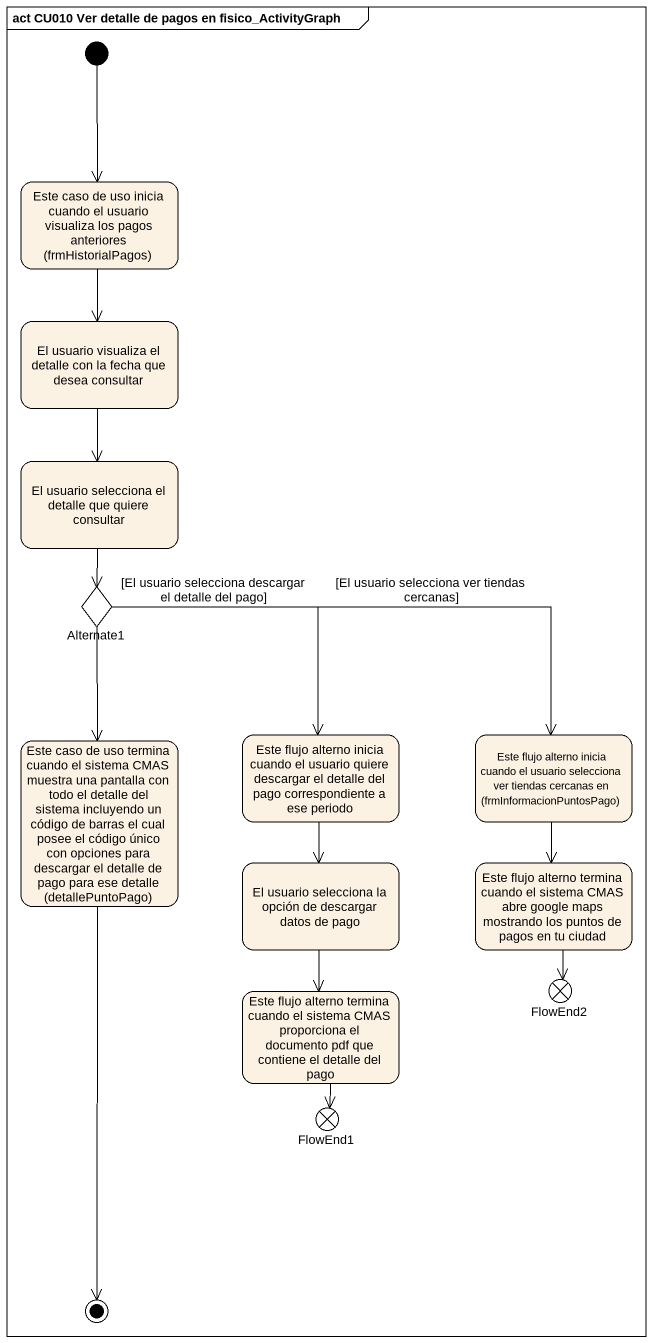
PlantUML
@startuml
mainframe act CU010 Ver detalle de pagos en fisico_ActivityGraph
hide empty description
state "Este caso de uso inicia cuando el usuario visualiza los pagos anteriores (frmHistorialPagos)" as Este_caso_de_uso_inicia
state "El usuario visualiza el detalle con la fecha que desea consultar" as El_usuario_visualiza_el
state "El usuario selecciona el detalle que quiere consultar" as El_usuario_selecciona_el
state Alternate1 <<choice>>
state "Este flujo alterno inicia cuando el usuario quiere descargar el detalle del pago correspondiente a ese periodo" as Este_flujo_alterno_inicia
state "Este flujo alterno inicia cuando el usuario selecciona ver tiendas cercanas en (frmInformacionPuntosPago)" as Este_flujo_alterno_inicia_2
state "Este caso de uso termina cuando el sistema CMAS muestra una pantalla con todo el detalle del sistema incluyendo un código de barras el cual posee el código único con opciones para descargar el detalle de pago para ese detalle (detallePuntoPago)" as Este_caso_de_uso_termina
state "El usuario selecciona la opción de descargar datos de pago" as El_usuario_selecciona_la
state "Este flujo alterno termina cuando el sistema CMAS abre google maps mostrando los puntos de pagos en tu ciudad" as Este_flujo_alterno_termina
state "Este flujo alterno termina cuando el sistema CMAS proporciona el documento pdf que contiene el detalle del pago" as Este_flujo_alterno_termina_2
state FlowEnd2 <<end>>
state FlowEnd1 <<end>>
[*] --> Este_caso_de_uso_inicia
Este_caso_de_uso_inicia --> El_usuario_visualiza_el
El_usuario_visualiza_el --> El_usuario_selecciona_el
El_usuario_selecciona_el --> Alternate1
Alternate1 --> Este_flujo_alterno_inicia : [El usuario selecciona descargar el detalle del pago]
Alternate1 -right-> Este_flujo_alterno_inicia_2 : [El usuario selecciona ver tiendas cercanas]
Alternate1 --> Este_caso_de_uso_termina
Este_flujo_alterno_inicia --> El_usuario_selecciona_la
Este_flujo_alterno_inicia_2 --> Este_flujo_alterno_termina
El_usuario_selecciona_la --> Este_flujo_alterno_termina_2
Este_flujo_alterno_termina --> FlowEnd2
Este_flujo_alterno_termina_2 --> FlowEnd1
Este_caso_de_uso_termina --> [*]
@enduml
